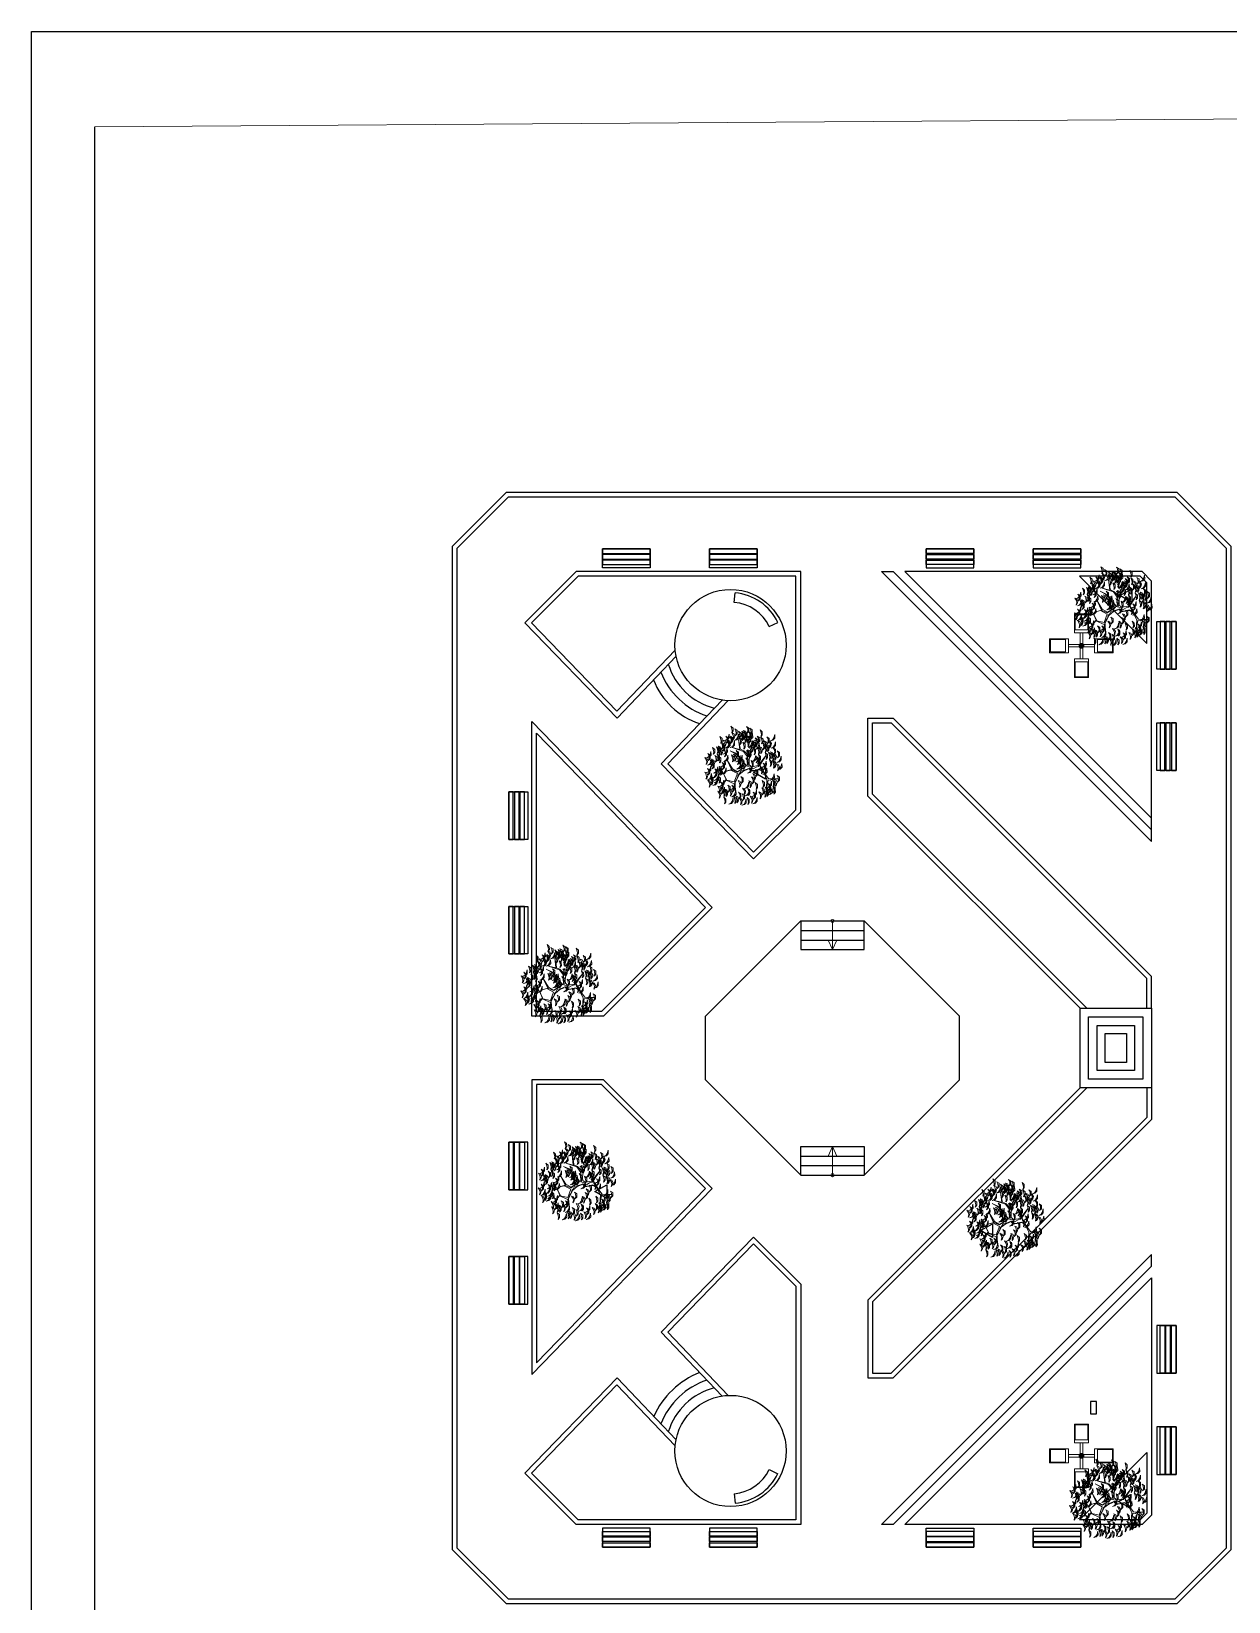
# Model space of a CAD drawing. Extents: x 387222 to 388513, y 9633222 to 9634061.
# Drawn here: x 387734.95 to 387772.63, y 9633529.34 to 9633578.76 of the extents above; entities that cross this region are included whole.
import ezdxf
from ezdxf.enums import TextEntityAlignment as Align

# ---------------------------------------------------------------- set-up
doc = ezdxf.new("R2010")
doc.units = 0
doc.header["$LTSCALE"] = 0.049213
doc.layers.add('50-Legendas', color=1, linetype='Continuous')
doc.layers.add('MEIO-FIO', color=3, linetype='Continuous')
for name, color, linetype, lineweight in [('COTA', 7, 'Continuous', 9), ('Ele_postes_luz', 3, 'Continuous', 20), ('vegetais', 94, 'Continuous', 5)]:
    doc.layers.add(name, color=color, linetype=linetype, lineweight=lineweight)
doc.styles.add('r80', font='romans.shx')

# ---------------------------------------------------------------- blocks, each defined once
blk = doc.blocks.new('cadnel00090222')
at = {"layer": 'Ele_postes_luz'}
blk.add_hatch(color=1, dxfattribs=at).paths.add_polyline_path([(0.074, 0, 1), (-0.074, 0, 1)])
for p, q in [((-0.222, 1), (0.222, 1)), ((-0.222, 0.408), (-0.222, 1)), ((0.222, 1), (0.222, 0.408)), ((-1, 0.222), (-0.408, 0.222)), ((-1, -0.222), (-1, 0.222)), ((-0.408, 0.222), (-0.408, -0.222)), ((-0.408, 0.039), (-0.074, 0.039)), ((0.222, 0.408), (-0.222, 0.408)), ((-0.074, -0.039), (-0.074, 0.039)), ((-0.039, 0.408), (-0.039, 0.074)), ((-0.039, 0.074), (0.039, 0.074)), ((0.039, 0.408), (0.039, 0.074)), ((0.074, 0.039), (0.074, -0.039)), ((0.408, 0.039), (0.074, 0.039)), ((0.408, -0.222), (0.408, 0.222)), ((0.408, 0.222), (1, 0.222)), ((1, 0.222), (1, -0.222)), ((-0.408, -0.222), (-1, -0.222)), ((-0.408, -0.039), (-0.074, -0.039)), ((-0.222, -0.408), (0.222, -0.408)), ((-0.222, -1), (-0.222, -0.408)), ((-0.039, -0.408), (-0.039, -0.074)), ((0.039, -0.074), (-0.039, -0.074)), ((0.039, -0.408), (0.039, -0.074)), ((0.408, -0.039), (0.074, -0.039)), ((0.222, -0.408), (0.222, -1)), ((1, -0.222), (0.408, -0.222)), ((0.222, -1), (-0.222, -1))]:
    blk.add_line(p, q, dxfattribs=at)
at = {"layer": 'Ele_postes_luz', "color": 1}
for p, q in [((-0.197, 0.502), (-0.197, 0.975)), ((-0.197, 0.975), (0.197, 0.975)), ((0.197, 0.502), (-0.197, 0.502)), ((0.197, 0.975), (0.197, 0.502)), ((-0.975, -0.197), (-0.975, 0.197)), ((-0.975, 0.197), (-0.502, 0.197)), ((-0.502, 0.197), (-0.502, -0.197)), ((0.502, -0.197), (0.502, 0.197)), ((0.502, 0.197), (0.975, 0.197)), ((0.975, 0.197), (0.975, -0.197)), ((-0.502, -0.197), (-0.975, -0.197)), ((0.975, -0.197), (0.502, -0.197)), ((-0.197, -0.502), (0.197, -0.502)), ((-0.197, -0.975), (-0.197, -0.502)), ((0.197, -0.975), (-0.197, -0.975)), ((0.197, -0.502), (0.197, -0.975))]:
    blk.add_line(p, q, dxfattribs=at)
blk.add_circle((0, 0), 0.074, dxfattribs=at)
blk = doc.blocks.new('cadnaq05010121')
at = {"layer": 'vegetais'}
for points in [[(-0.649, 1.218), (-0.605, 1.182), (-0.527, 1.162), (-0.456, 1.197), (-0.433, 1.257), (-0.513, 1.209), (-0.571, 1.199), (-0.652, 1.215)], [(-0.602, 1.1), (-0.581, 1.02), (-0.52, 0.962), (-0.403, 0.967), (-0.509, 0.998), (-0.563, 1.03), (-0.602, 1.098)], [(-0.578, 1.143), (-0.533, 1.108), (-0.456, 1.088), (-0.384, 1.122), (-0.362, 1.183), (-0.442, 1.135), (-0.5, 1.125), (-0.58, 1.141)], [(-0.526, 1.155), (-0.464, 1.092), (-0.361, 1.092), (-0.311, 1.166), (-0.373, 1.13), (-0.448, 1.123), (-0.526, 1.155)], [(-0.514, 1.056), (-0.493, 0.976), (-0.432, 0.918), (-0.314, 0.923), (-0.421, 0.954), (-0.475, 0.986), (-0.514, 1.054)], [(-0.442, 1.051), (-0.421, 0.971), (-0.359, 0.913), (-0.242, 0.918), (-0.348, 0.949), (-0.403, 0.981), (-0.442, 1.049)], [(-0.425, 1.273), (-0.404, 1.193), (-0.343, 1.135), (-0.226, 1.14), (-0.332, 1.171), (-0.386, 1.203), (-0.425, 1.271)], [(-0.401, 1.316), (-0.356, 1.281), (-0.279, 1.261), (-0.207, 1.295), (-0.185, 1.356), (-0.265, 1.308), (-0.323, 1.298), (-0.403, 1.314)], [(-0.373, 1.124), (-0.352, 1.044), (-0.29, 0.986), (-0.173, 0.991), (-0.279, 1.021), (-0.333, 1.053), (-0.373, 1.121)], [(-0.294, 1.031), (-0.232, 0.968), (-0.129, 0.968), (-0.079, 1.042), (-0.141, 1.007), (-0.216, 0.999), (-0.294, 1.031)], [(-0.277, 1.253), (-0.216, 1.191), (-0.112, 1.191), (-0.063, 1.265), (-0.124, 1.229), (-0.2, 1.221), (-0.277, 1.253)], [(-0.213, 1.074), (-0.192, 0.994), (-0.13, 0.936), (-0.013, 0.941), (-0.119, 0.972), (-0.173, 1.004), (-0.213, 1.072)], [(-0.196, 1.297), (-0.175, 1.216), (-0.113, 1.159), (0.004, 1.163), (-0.102, 1.194), (-0.157, 1.226), (-0.196, 1.294)], [(-0.081, 1.124), (-0.019, 1.061), (0.084, 1.061), (0.134, 1.135), (0.072, 1.1), (-0.003, 1.092), (-0.081, 1.124)], [(-0.002, 1.151), (0.048, 1.115), (0.141, 1.116), (0.203, 1.185), (0.112, 1.154), (0.053, 1.144), (-0.012, 1.16), (0.001, 1.149)], [(0.006, 1.09), (0.051, 1.054), (0.129, 1.034), (0.2, 1.069), (0.222, 1.129), (0.142, 1.081), (0.084, 1.071), (0.004, 1.087)], [(0.041, 1.268), (0.062, 1.188), (0.124, 1.13), (0.241, 1.134), (0.135, 1.165), (0.081, 1.197), (0.041, 1.265)], [(0.066, 1.311), (0.11, 1.275), (0.188, 1.255), (0.26, 1.29), (0.282, 1.35), (0.202, 1.302), (0.144, 1.292), (0.063, 1.308)], [(0.13, 1.027), (0.191, 0.964), (0.295, 0.964), (0.344, 1.038), (0.283, 1.002), (0.207, 0.995), (0.13, 1.027)], [(0.189, 1.248), (0.251, 1.185), (0.355, 1.185), (0.404, 1.259), (0.342, 1.223), (0.267, 1.216), (0.189, 1.248)], [(0.271, 1.291), (0.292, 1.211), (0.353, 1.153), (0.47, 1.158), (0.364, 1.189), (0.31, 1.221), (0.271, 1.289)], [(0.391, 1.078), (0.441, 1.041), (0.534, 1.042), (0.595, 1.111), (0.505, 1.081), (0.446, 1.071), (0.381, 1.087), (0.394, 1.076)], [(-1.191, 0.597), (-1.17, 0.517), (-1.108, 0.459), (-0.991, 0.464), (-1.097, 0.495), (-1.151, 0.527), (-1.191, 0.594)], [(-1.171, 0.723), (-1.12, 0.686), (-1.027, 0.687), (-0.966, 0.756), (-1.056, 0.725), (-1.115, 0.715), (-1.18, 0.731), (-1.167, 0.72)], [(-0.999, 0.901), (-0.955, 0.865), (-0.877, 0.846), (-0.806, 0.88), (-0.783, 0.94), (-0.864, 0.892), (-0.921, 0.883), (-1.002, 0.899)], [(-0.956, 0.508), (-0.935, 0.428), (-0.873, 0.37), (-0.756, 0.374), (-0.862, 0.405), (-0.916, 0.437), (-0.956, 0.505)], [(-0.941, 0.746), (-0.891, 0.709), (-0.798, 0.71), (-0.736, 0.779), (-0.826, 0.749), (-0.886, 0.739), (-0.951, 0.755), (-0.937, 0.744)], [(-0.936, 0.672), (-0.886, 0.635), (-0.793, 0.636), (-0.732, 0.705), (-0.822, 0.674), (-0.881, 0.664), (-0.946, 0.681), (-0.933, 0.669)], [(-0.933, 0.684), (-0.888, 0.649), (-0.81, 0.629), (-0.739, 0.663), (-0.717, 0.724), (-0.797, 0.676), (-0.855, 0.666), (-0.935, 0.682)], [(-0.931, 0.551), (-0.887, 0.515), (-0.809, 0.495), (-0.738, 0.53), (-0.715, 0.59), (-0.796, 0.542), (-0.854, 0.532), (-0.934, 0.548)], [(-0.876, 0.838), (-0.814, 0.775), (-0.711, 0.775), (-0.661, 0.849), (-0.723, 0.813), (-0.798, 0.806), (-0.876, 0.838)], [(-0.858, 0.861), (-0.837, 0.781), (-0.775, 0.723), (-0.658, 0.728), (-0.764, 0.759), (-0.818, 0.791), (-0.858, 0.859)], [(-0.833, 0.905), (-0.789, 0.869), (-0.711, 0.849), (-0.64, 0.884), (-0.617, 0.944), (-0.698, 0.896), (-0.756, 0.886), (-0.836, 0.902)], [(-0.809, 0.622), (-0.748, 0.559), (-0.644, 0.559), (-0.595, 0.633), (-0.656, 0.597), (-0.731, 0.589), (-0.809, 0.622)], [(-0.808, 0.488), (-0.746, 0.425), (-0.643, 0.425), (-0.593, 0.499), (-0.655, 0.463), (-0.73, 0.456), (-0.808, 0.488)], [(-0.727, 0.531), (-0.706, 0.451), (-0.644, 0.393), (-0.527, 0.398), (-0.633, 0.429), (-0.687, 0.461), (-0.727, 0.529)], [(-0.71, 0.842), (-0.648, 0.779), (-0.545, 0.779), (-0.495, 0.853), (-0.557, 0.817), (-0.632, 0.81), (-0.71, 0.842)], [(-0.629, 0.885), (-0.608, 0.805), (-0.546, 0.747), (-0.429, 0.752), (-0.535, 0.783), (-0.589, 0.815), (-0.629, 0.882)], [(-0.515, 0.895), (-0.464, 0.858), (-0.372, 0.859), (-0.31, 0.928), (-0.4, 0.897), (-0.459, 0.887), (-0.525, 0.903), (-0.511, 0.892)], [(-0.285, 0.918), (-0.235, 0.881), (-0.142, 0.882), (-0.081, 0.951), (-0.171, 0.921), (-0.23, 0.911), (-0.295, 0.927), (-0.282, 0.916)], [(-0.277, 0.856), (-0.232, 0.821), (-0.155, 0.801), (-0.083, 0.836), (-0.061, 0.896), (-0.141, 0.848), (-0.199, 0.838), (-0.279, 0.854)], [(-0.242, 0.818), (-0.221, 0.738), (-0.159, 0.68), (-0.042, 0.685), (-0.148, 0.715), (-0.203, 0.748), (-0.242, 0.815)], [(-0.217, 0.861), (-0.173, 0.825), (-0.095, 0.805), (-0.024, 0.84), (-0.002, 0.9), (-0.082, 0.852), (-0.14, 0.842), (-0.22, 0.858)], [(-0.094, 0.798), (-0.032, 0.735), (0.071, 0.735), (0.121, 0.809), (0.059, 0.773), (-0.016, 0.766), (-0.094, 0.798)], [(-0.013, 0.841), (0.008, 0.761), (0.07, 0.703), (0.187, 0.708), (0.081, 0.739), (0.027, 0.771), (-0.013, 0.839)], [(0.118, 0.884), (0.169, 0.847), (0.262, 0.848), (0.323, 0.917), (0.233, 0.886), (0.174, 0.876), (0.109, 0.892), (0.122, 0.881)], [(0.157, 0.475), (0.207, 0.438), (0.3, 0.44), (0.361, 0.509), (0.271, 0.478), (0.212, 0.468), (0.147, 0.484), (0.16, 0.473)], [(0.152, 0.757), (0.173, 0.676), (0.235, 0.618), (0.352, 0.623), (0.246, 0.654), (0.192, 0.686), (0.152, 0.754)], [(0.185, 0.928), (0.236, 0.891), (0.328, 0.892), (0.39, 0.961), (0.3, 0.93), (0.241, 0.921), (0.175, 0.937), (0.189, 0.926)], [(0.3, 0.737), (0.362, 0.674), (0.466, 0.674), (0.515, 0.748), (0.453, 0.712), (0.378, 0.705), (0.3, 0.737)], [(0.348, 0.907), (0.398, 0.87), (0.491, 0.871), (0.553, 0.94), (0.463, 0.909), (0.403, 0.9), (0.338, 0.916), (0.352, 0.905)], [(0.357, 0.845), (0.401, 0.81), (0.479, 0.79), (0.55, 0.824), (0.572, 0.885), (0.492, 0.837), (0.434, 0.827), (0.354, 0.843)], [(0.382, 0.78), (0.403, 0.7), (0.464, 0.642), (0.582, 0.647), (0.476, 0.678), (0.421, 0.71), (0.382, 0.778)], [(0.415, 0.951), (0.465, 0.914), (0.558, 0.916), (0.619, 0.985), (0.529, 0.954), (0.47, 0.944), (0.405, 0.96), (0.418, 0.949)], [(0.423, 0.89), (0.468, 0.854), (0.545, 0.834), (0.617, 0.869), (0.639, 0.929), (0.559, 0.881), (0.501, 0.871), (0.421, 0.887)], [(0.48, 0.782), (0.542, 0.72), (0.645, 0.72), (0.694, 0.794), (0.633, 0.758), (0.558, 0.75), (0.48, 0.782)], [(0.547, 0.827), (0.608, 0.764), (0.712, 0.764), (0.761, 0.838), (0.699, 0.802), (0.624, 0.795), (0.547, 0.827)], [(0.586, 0.696), (0.607, 0.615), (0.668, 0.558), (0.786, 0.562), (0.679, 0.593), (0.625, 0.625), (0.586, 0.693)], [(0.59, 0.615), (0.635, 0.579), (0.712, 0.56), (0.784, 0.594), (0.806, 0.655), (0.726, 0.607), (0.668, 0.597), (0.588, 0.613)], [(0.591, 0.551), (0.612, 0.471), (0.674, 0.413), (0.791, 0.418), (0.685, 0.449), (0.631, 0.481), (0.591, 0.549)], [(0.61, 0.739), (0.655, 0.703), (0.733, 0.683), (0.804, 0.718), (0.826, 0.778), (0.746, 0.73), (0.688, 0.72), (0.608, 0.736)], [(0.616, 0.594), (0.66, 0.559), (0.738, 0.539), (0.81, 0.573), (0.832, 0.634), (0.752, 0.586), (0.694, 0.576), (0.613, 0.592)], [(0.713, 0.552), (0.775, 0.489), (0.879, 0.489), (0.928, 0.563), (0.866, 0.528), (0.791, 0.52), (0.713, 0.552)], [(0.735, 0.845), (0.786, 0.808), (0.878, 0.809), (0.94, 0.878), (0.85, 0.847), (0.791, 0.837), (0.725, 0.853), (0.739, 0.842)], [(0.734, 0.676), (0.795, 0.613), (0.899, 0.613), (0.948, 0.687), (0.887, 0.651), (0.811, 0.644), (0.734, 0.676)], [(0.739, 0.531), (0.801, 0.469), (0.905, 0.469), (0.954, 0.543), (0.892, 0.507), (0.817, 0.499), (0.739, 0.531)], [(0.815, 0.719), (0.836, 0.639), (0.898, 0.581), (1.015, 0.586), (0.909, 0.617), (0.855, 0.649), (0.815, 0.717)], [(0.844, 0.464), (0.888, 0.428), (0.966, 0.409), (1.038, 0.443), (1.06, 0.503), (0.98, 0.455), (0.922, 0.446), (0.842, 0.462)], [(1.065, 0.496), (1.115, 0.459), (1.208, 0.46), (1.269, 0.529), (1.179, 0.499), (1.12, 0.489), (1.055, 0.505), (1.068, 0.494)], [(-1.224, 0.185), (-1.203, 0.105), (-1.141, 0.047), (-1.024, 0.052), (-1.13, 0.083), (-1.184, 0.115), (-1.224, 0.182)], [(-1.199, 0.228), (-1.154, 0.192), (-1.077, 0.173), (-1.005, 0.207), (-0.983, 0.268), (-1.063, 0.219), (-1.121, 0.21), (-1.201, 0.226)], [(-1.185, -0.01), (-1.135, -0.047), (-1.042, -0.046), (-0.981, 0.023), (-1.071, -0.008), (-1.13, -0.018), (-1.195, -0.002), (-1.182, -0.013)], [(-1.152, 0.402), (-1.102, 0.365), (-1.009, 0.366), (-0.948, 0.435), (-1.038, 0.404), (-1.097, 0.394), (-1.162, 0.41), (-1.149, 0.399)], [(-1.144, 0.34), (-1.099, 0.304), (-1.022, 0.285), (-0.95, 0.319), (-0.928, 0.38), (-1.008, 0.331), (-1.066, 0.322), (-1.146, 0.338)], [(-1.076, 0.165), (-1.014, 0.102), (-0.91, 0.102), (-0.861, 0.176), (-0.923, 0.141), (-0.998, 0.133), (-1.076, 0.165)], [(-1.02, 0.277), (-0.959, 0.214), (-0.855, 0.214), (-0.806, 0.288), (-0.867, 0.253), (-0.943, 0.245), (-1.02, 0.277)], [(-0.921, 0.08), (-0.9, 0), (-0.838, -0.058), (-0.721, -0.053), (-0.827, -0.023), (-0.881, 0.009), (-0.921, 0.077)], [(-0.905, -0.032), (-0.854, -0.069), (-0.762, -0.068), (-0.7, 0.001), (-0.79, -0.03), (-0.849, -0.039), (-0.914, -0.023), (-0.901, -0.035)], [(-0.896, 0.123), (-0.852, 0.087), (-0.774, 0.067), (-0.702, 0.102), (-0.68, 0.162), (-0.76, 0.114), (-0.818, 0.104), (-0.898, 0.12)], [(-0.691, 0.103), (-0.67, 0.023), (-0.609, -0.035), (-0.491, -0.03), (-0.598, 0.001), (-0.652, 0.033), (-0.691, 0.101)], [(-0.657, 0.269), (-0.613, 0.233), (-0.535, 0.213), (-0.464, 0.248), (-0.442, 0.308), (-0.522, 0.26), (-0.58, 0.25), (-0.66, 0.266)], [(-0.534, 0.206), (-0.472, 0.143), (-0.369, 0.143), (-0.319, 0.217), (-0.381, 0.181), (-0.456, 0.174), (-0.534, 0.206)], [(-0.213, 0.009), (-0.192, -0.071), (-0.131, -0.129), (-0.014, -0.124), (-0.12, -0.094), (-0.174, -0.062), (-0.213, 0.006)], [(-0.089, 0.347), (-0.068, 0.267), (-0.006, 0.209), (0.111, 0.214), (0.005, 0.245), (-0.049, 0.277), (-0.089, 0.345)], [(-0.076, 0.291), (-0.055, 0.211), (0.006, 0.153), (0.124, 0.158), (0.018, 0.188), (-0.037, 0.221), (-0.076, 0.288)], [(0.049, 0.023), (0.093, -0.013), (0.171, -0.033), (0.242, 0.002), (0.264, 0.062), (0.184, 0.014), (0.126, 0.004), (0.046, 0.02)], [(0.059, 0.327), (0.121, 0.265), (0.225, 0.265), (0.274, 0.339), (0.212, 0.303), (0.137, 0.295), (0.059, 0.327)], [(0.072, 0.271), (0.134, 0.208), (0.237, 0.208), (0.286, 0.282), (0.225, 0.246), (0.15, 0.239), (0.072, 0.271)], [(0.141, 0.371), (0.162, 0.29), (0.223, 0.232), (0.341, 0.237), (0.234, 0.268), (0.18, 0.3), (0.141, 0.368)], [(0.153, 0.314), (0.174, 0.234), (0.236, 0.176), (0.353, 0.181), (0.247, 0.212), (0.193, 0.244), (0.153, 0.312)], [(0.165, 0.414), (0.21, 0.378), (0.287, 0.358), (0.359, 0.393), (0.381, 0.453), (0.301, 0.405), (0.243, 0.395), (0.163, 0.411)], [(0.285, 0.028), (0.346, -0.035), (0.45, -0.035), (0.499, 0.039), (0.438, 0.003), (0.362, -0.004), (0.285, 0.028)], [(0.289, 0.351), (0.35, 0.288), (0.454, 0.288), (0.503, 0.362), (0.442, 0.326), (0.366, 0.319), (0.289, 0.351)], [(0.304, -0.034), (0.348, -0.07), (0.426, -0.09), (0.497, -0.055), (0.52, 0.005), (0.439, -0.043), (0.382, -0.053), (0.301, -0.037)], [(0.557, 0.118), (0.607, 0.081), (0.7, 0.082), (0.761, 0.151), (0.671, 0.12), (0.612, 0.11), (0.547, 0.127), (0.56, 0.115)], [(0.627, 0), (0.671, -0.036), (0.749, -0.055), (0.821, -0.021), (0.843, 0.04), (0.763, -0.009), (0.705, -0.018), (0.625, -0.002)], [(0.69, 0.243), (0.735, 0.207), (0.812, 0.188), (0.884, 0.222), (0.906, 0.283), (0.826, 0.234), (0.768, 0.225), (0.688, 0.241)], [(0.748, 0.088), (0.799, 0.051), (0.891, 0.052), (0.953, 0.121), (0.863, 0.091), (0.804, 0.081), (0.738, 0.097), (0.752, 0.086)], [(0.757, 0.026), (0.801, -0.009), (0.879, -0.029), (0.95, 0.006), (0.973, 0.066), (0.892, 0.018), (0.834, 0.008), (0.754, 0.024)], [(0.813, 0.18), (0.875, 0.117), (0.979, 0.117), (1.028, 0.191), (0.966, 0.156), (0.891, 0.148), (0.813, 0.18)], [(0.819, 0.421), (0.84, 0.341), (0.902, 0.283), (1.019, 0.288), (0.913, 0.319), (0.859, 0.351), (0.819, 0.418)], [(0.853, 0.186), (0.903, 0.149), (0.996, 0.15), (1.057, 0.219), (0.967, 0.188), (0.908, 0.178), (0.843, 0.194), (0.856, 0.183)], [(0.853, 0.052), (0.904, 0.015), (0.996, 0.016), (1.058, 0.085), (0.968, 0.054), (0.909, 0.044), (0.844, 0.06), (0.857, 0.049)], [(0.902, 0.256), (0.952, 0.219), (1.045, 0.22), (1.107, 0.289), (1.016, 0.259), (0.957, 0.249), (0.892, 0.265), (0.905, 0.254)], [(0.909, 0.152), (0.96, 0.115), (1.052, 0.116), (1.114, 0.185), (1.024, 0.154), (0.964, 0.144), (0.899, 0.16), (0.913, 0.149)], [(0.918, 0.09), (0.962, 0.054), (1.04, 0.035), (1.111, 0.069), (1.133, 0.13), (1.053, 0.082), (0.995, 0.072), (0.915, 0.088)], [(0.967, 0.401), (1.029, 0.338), (1.133, 0.338), (1.182, 0.412), (1.12, 0.376), (1.045, 0.369), (0.967, 0.401)], [(1.041, 0.027), (1.103, -0.036), (1.206, -0.036), (1.256, 0.038), (1.194, 0.003), (1.119, -0.005), (1.041, 0.027)], [(-1.176, -0.159), (-1.155, -0.239), (-1.094, -0.297), (-0.976, -0.292), (-1.082, -0.261), (-1.137, -0.229), (-1.176, -0.162)], [(-1.152, -0.116), (-1.107, -0.152), (-1.029, -0.171), (-0.958, -0.137), (-0.936, -0.076), (-1.016, -0.125), (-1.074, -0.134), (-1.154, -0.118)], [(-1.028, -0.179), (-0.967, -0.242), (-0.863, -0.242), (-0.814, -0.168), (-0.875, -0.203), (-0.951, -0.211), (-1.028, -0.179)], [(-1.017, -0.387), (-0.972, -0.423), (-0.894, -0.442), (-0.823, -0.408), (-0.801, -0.347), (-0.881, -0.395), (-0.939, -0.405), (-1.019, -0.389)], [(-0.947, -0.136), (-0.926, -0.216), (-0.864, -0.274), (-0.747, -0.269), (-0.853, -0.238), (-0.907, -0.206), (-0.947, -0.138)], [(-0.893, -0.45), (-0.832, -0.513), (-0.728, -0.513), (-0.679, -0.439), (-0.74, -0.474), (-0.816, -0.482), (-0.893, -0.45)], [(-0.716, -0.269), (-0.665, -0.306), (-0.572, -0.305), (-0.511, -0.236), (-0.601, -0.267), (-0.66, -0.277), (-0.725, -0.261), (-0.712, -0.272)], [(-0.667, -0.07), (-0.622, -0.106), (-0.544, -0.126), (-0.473, -0.091), (-0.451, -0.031), (-0.531, -0.079), (-0.589, -0.089), (-0.669, -0.073)], [(-0.649, -0.486), (-0.598, -0.523), (-0.506, -0.522), (-0.444, -0.453), (-0.534, -0.483), (-0.593, -0.493), (-0.659, -0.477), (-0.645, -0.488)], [(-0.543, -0.133), (-0.482, -0.196), (-0.378, -0.196), (-0.329, -0.122), (-0.39, -0.158), (-0.466, -0.165), (-0.543, -0.133)], [(-0.435, -0.194), (-0.39, -0.229), (-0.313, -0.249), (-0.241, -0.215), (-0.219, -0.154), (-0.299, -0.202), (-0.357, -0.212), (-0.437, -0.196)], [(-0.312, -0.257), (-0.25, -0.319), (-0.146, -0.319), (-0.097, -0.245), (-0.159, -0.281), (-0.234, -0.289), (-0.312, -0.257)], [(-0.259, -0.47), (-0.239, -0.55), (-0.177, -0.608), (-0.06, -0.603), (-0.166, -0.572), (-0.22, -0.54), (-0.259, -0.473)], [(-0.235, -0.427), (-0.19, -0.463), (-0.113, -0.482), (-0.041, -0.448), (-0.019, -0.387), (-0.099, -0.436), (-0.157, -0.445), (-0.237, -0.429)], [(-0.111, -0.49), (-0.05, -0.553), (0.054, -0.553), (0.103, -0.479), (0.041, -0.514), (-0.034, -0.522), (-0.111, -0.49)], [(-0.03, -0.447), (-0.009, -0.527), (0.053, -0.585), (0.17, -0.58), (0.064, -0.549), (0.009, -0.517), (-0.03, -0.449)], [(-0.02, -0.136), (0.031, -0.173), (0.123, -0.172), (0.185, -0.103), (0.095, -0.134), (0.036, -0.144), (-0.029, -0.128), (-0.016, -0.139)], [(0.07, -0.309), (0.132, -0.372), (0.235, -0.372), (0.285, -0.298), (0.223, -0.334), (0.148, -0.341), (0.07, -0.309)], [(0.112, -0.261), (0.174, -0.324), (0.278, -0.324), (0.327, -0.25), (0.265, -0.286), (0.19, -0.293), (0.112, -0.261)], [(0.146, -0.122), (0.167, -0.202), (0.228, -0.26), (0.346, -0.255), (0.24, -0.224), (0.185, -0.192), (0.146, -0.124)], [(0.166, -0.368), (0.216, -0.405), (0.309, -0.404), (0.371, -0.335), (0.28, -0.366), (0.221, -0.376), (0.156, -0.36), (0.169, -0.371)], [(0.373, -0.21), (0.424, -0.247), (0.516, -0.246), (0.578, -0.176), (0.488, -0.207), (0.429, -0.217), (0.363, -0.201), (0.377, -0.212)], [(0.395, -0.345), (0.446, -0.382), (0.538, -0.38), (0.6, -0.311), (0.51, -0.342), (0.451, -0.352), (0.385, -0.336), (0.399, -0.347)], [(0.404, -0.406), (0.448, -0.442), (0.526, -0.462), (0.597, -0.427), (0.62, -0.367), (0.539, -0.415), (0.482, -0.425), (0.401, -0.409)], [(0.427, -0.097), (0.489, -0.16), (0.592, -0.16), (0.642, -0.086), (0.58, -0.122), (0.505, -0.129), (0.427, -0.097)], [(0.527, -0.469), (0.589, -0.532), (0.692, -0.532), (0.742, -0.458), (0.68, -0.494), (0.605, -0.501), (0.527, -0.469)], [(0.533, -0.229), (0.554, -0.309), (0.616, -0.367), (0.733, -0.362), (0.627, -0.331), (0.573, -0.299), (0.533, -0.231)], [(0.558, -0.185), (0.602, -0.221), (0.68, -0.241), (0.751, -0.206), (0.774, -0.146), (0.693, -0.194), (0.635, -0.204), (0.555, -0.188)], [(0.591, -0.009), (0.612, -0.089), (0.673, -0.147), (0.79, -0.142), (0.684, -0.111), (0.63, -0.079), (0.591, -0.012)], [(0.603, -0.186), (0.653, -0.223), (0.746, -0.222), (0.807, -0.153), (0.717, -0.184), (0.658, -0.194), (0.593, -0.178), (0.606, -0.189)], [(0.602, -0.043), (0.623, -0.123), (0.685, -0.181), (0.802, -0.176), (0.696, -0.145), (0.642, -0.113), (0.602, -0.046)], [(0.611, -0.248), (0.656, -0.284), (0.733, -0.303), (0.805, -0.269), (0.827, -0.209), (0.747, -0.257), (0.689, -0.266), (0.609, -0.25)], [(0.681, -0.248), (0.743, -0.311), (0.846, -0.311), (0.896, -0.237), (0.834, -0.273), (0.759, -0.28), (0.681, -0.248)], [(0.718, -0.443), (0.768, -0.48), (0.861, -0.479), (0.922, -0.41), (0.832, -0.441), (0.773, -0.45), (0.708, -0.434), (0.721, -0.446)], [(0.735, -0.311), (0.796, -0.374), (0.9, -0.374), (0.949, -0.3), (0.888, -0.336), (0.812, -0.343), (0.735, -0.311)], [(0.739, -0.029), (0.8, -0.092), (0.904, -0.092), (0.953, -0.018), (0.891, -0.054), (0.816, -0.061), (0.739, -0.029)], [(0.832, -0.02), (0.853, -0.1), (0.914, -0.158), (1.032, -0.153), (0.926, -0.122), (0.871, -0.09), (0.832, -0.022)], [(0.88, -0.036), (0.942, -0.099), (1.045, -0.099), (1.095, -0.025), (1.033, -0.061), (0.958, -0.068), (0.88, -0.036)], [(0.947, -0.42), (0.998, -0.457), (1.09, -0.455), (1.152, -0.386), (1.062, -0.417), (1.003, -0.427), (0.937, -0.411), (0.951, -0.422)], [(0.985, -0.073), (1.047, -0.136), (1.151, -0.136), (1.2, -0.062), (1.138, -0.097), (1.063, -0.105), (0.985, -0.073)], [(-0.959, -0.542), (-0.908, -0.579), (-0.815, -0.578), (-0.754, -0.509), (-0.844, -0.539), (-0.903, -0.549), (-0.968, -0.533), (-0.955, -0.544)], [(-0.95, -0.603), (-0.906, -0.639), (-0.828, -0.659), (-0.756, -0.624), (-0.734, -0.564), (-0.814, -0.612), (-0.872, -0.622), (-0.952, -0.606)], [(-0.898, -0.635), (-0.877, -0.715), (-0.816, -0.773), (-0.698, -0.768), (-0.805, -0.737), (-0.859, -0.705), (-0.898, -0.638)], [(-0.874, -0.592), (-0.829, -0.628), (-0.751, -0.647), (-0.68, -0.613), (-0.658, -0.552), (-0.738, -0.601), (-0.796, -0.61), (-0.876, -0.594)], [(-0.86, -0.83), (-0.809, -0.867), (-0.717, -0.866), (-0.655, -0.797), (-0.745, -0.828), (-0.804, -0.838), (-0.87, -0.822), (-0.856, -0.833)], [(-0.827, -0.666), (-0.765, -0.729), (-0.661, -0.729), (-0.612, -0.655), (-0.674, -0.691), (-0.749, -0.698), (-0.827, -0.666)], [(-0.825, -0.8), (-0.764, -0.863), (-0.66, -0.863), (-0.611, -0.789), (-0.672, -0.825), (-0.748, -0.832), (-0.825, -0.8)], [(-0.75, -0.655), (-0.689, -0.718), (-0.585, -0.718), (-0.536, -0.644), (-0.597, -0.679), (-0.673, -0.687), (-0.75, -0.655)], [(-0.669, -0.612), (-0.648, -0.692), (-0.586, -0.75), (-0.469, -0.745), (-0.575, -0.714), (-0.629, -0.682), (-0.669, -0.614)], [(-0.631, -0.807), (-0.58, -0.844), (-0.488, -0.843), (-0.426, -0.773), (-0.516, -0.804), (-0.575, -0.814), (-0.64, -0.798), (-0.627, -0.809)], [(-0.622, -0.868), (-0.578, -0.904), (-0.5, -0.924), (-0.428, -0.889), (-0.406, -0.829), (-0.486, -0.877), (-0.544, -0.887), (-0.624, -0.871)], [(-0.499, -0.931), (-0.437, -0.994), (-0.333, -0.994), (-0.284, -0.92), (-0.346, -0.956), (-0.421, -0.963), (-0.499, -0.931)], [(-0.434, -0.701), (-0.413, -0.781), (-0.352, -0.839), (-0.234, -0.834), (-0.341, -0.803), (-0.395, -0.771), (-0.434, -0.703)], [(-0.136, -0.94), (-0.091, -0.975), (-0.014, -0.995), (0.058, -0.961), (0.08, -0.9), (0, -0.948), (-0.058, -0.958), (-0.138, -0.942)], [(-0.106, -0.941), (-0.085, -1.021), (-0.023, -1.079), (0.094, -1.074), (-0.012, -1.043), (-0.067, -1.011), (-0.106, -0.943)], [(-0.045, -0.812), (0.005, -0.849), (0.098, -0.848), (0.159, -0.779), (0.069, -0.81), (0.01, -0.82), (-0.055, -0.804), (-0.042, -0.815)], [(-0.042, -0.841), (0.002, -0.877), (0.08, -0.896), (0.151, -0.862), (0.174, -0.801), (0.093, -0.849), (0.035, -0.859), (-0.045, -0.843)], [(0.01, -0.712), (0.061, -0.749), (0.153, -0.748), (0.215, -0.679), (0.125, -0.71), (0.066, -0.72), (0, -0.704), (0.014, -0.715)], [(0.123, -0.917), (0.144, -0.997), (0.206, -1.055), (0.323, -1.05), (0.217, -1.02), (0.163, -0.988), (0.123, -0.92)], [(0.184, -0.789), (0.235, -0.826), (0.327, -0.825), (0.389, -0.756), (0.299, -0.787), (0.24, -0.796), (0.174, -0.78), (0.188, -0.792)], [(0.193, -0.851), (0.237, -0.886), (0.315, -0.906), (0.386, -0.872), (0.409, -0.811), (0.328, -0.859), (0.27, -0.869), (0.19, -0.853)], [(0.232, -0.585), (0.283, -0.622), (0.376, -0.621), (0.437, -0.551), (0.347, -0.582), (0.288, -0.592), (0.223, -0.576), (0.236, -0.587)], [(0.24, -0.689), (0.29, -0.726), (0.383, -0.725), (0.444, -0.656), (0.354, -0.687), (0.295, -0.696), (0.23, -0.68), (0.243, -0.692)], [(0.248, -0.751), (0.293, -0.786), (0.37, -0.806), (0.442, -0.772), (0.464, -0.711), (0.384, -0.759), (0.326, -0.769), (0.246, -0.753)], [(0.271, -0.937), (0.333, -1), (0.437, -1), (0.486, -0.926), (0.424, -0.962), (0.349, -0.969), (0.271, -0.937)], [(0.372, -0.814), (0.433, -0.876), (0.537, -0.876), (0.586, -0.802), (0.525, -0.838), (0.449, -0.846), (0.372, -0.814)], [(0.462, -0.561), (0.512, -0.598), (0.605, -0.597), (0.667, -0.528), (0.577, -0.559), (0.517, -0.569), (0.452, -0.553), (0.466, -0.564)], [(0.47, -0.623), (0.515, -0.659), (0.593, -0.678), (0.664, -0.644), (0.686, -0.584), (0.606, -0.632), (0.548, -0.641), (0.468, -0.625)], [(0.568, -0.592), (0.589, -0.672), (0.651, -0.73), (0.768, -0.725), (0.662, -0.695), (0.608, -0.663), (0.568, -0.595)], [(0.574, -0.737), (0.595, -0.817), (0.657, -0.875), (0.774, -0.87), (0.668, -0.839), (0.613, -0.807), (0.574, -0.739)], [(0.593, -0.549), (0.637, -0.585), (0.715, -0.605), (0.787, -0.57), (0.809, -0.51), (0.729, -0.558), (0.671, -0.568), (0.591, -0.552)], [(0.599, -0.694), (0.643, -0.729), (0.721, -0.749), (0.792, -0.714), (0.814, -0.654), (0.734, -0.702), (0.676, -0.712), (0.596, -0.696)], [(0.716, -0.612), (0.778, -0.675), (0.882, -0.675), (0.931, -0.601), (0.869, -0.637), (0.794, -0.644), (0.716, -0.612)], [(0.803, -0.713), (0.824, -0.793), (0.886, -0.851), (1.003, -0.846), (0.897, -0.816), (0.843, -0.784), (0.803, -0.716)]]:
    blk.add_lwpolyline(points, dxfattribs=at)
at = {"layer": 'vegetais', "color": 34}
for points in [[(-0.089, -0.011), (-0.141, 0.128), (-0.254, 0.268), (-0.533, 0.407), (-0.811, 0.372), (-0.55, 0.424), (-0.437, 0.685), (-0.585, 0.816), (-0.411, 0.677), (-0.176, 0.781), (-0.437, 0.659), (-0.489, 0.424), (-0.228, 0.328), (-0.115, 0.537), (-0.15, 0.685), (-0.098, 0.511), (0.198, 0.65), (-0.071, 0.485), (-0.167, 0.32), (-0.08, 0.189), (-0.019, 0.085), (0.19, 0.128), (0.399, 0.389), (0.494, 0.555), (0.416, 0.381), (0.016, 0.041), (-0.019, -0.072), (0.024, -0.324), (0.364, -0.594), (0.042, -0.376), (-0.246, -0.55), (-0.385, -0.655), (-0.394, -0.951), (-0.437, -0.637), (-0.707, -0.585), (-0.402, -0.603), (-0.185, -0.49), (-0.106, -0.385), (-0.15, -0.107), (-0.063, -0.037)], [(0, 0.064), (-0.055, 0.152), (-0.111, 0.216), (-0.129, 0.258), (-0.18, 0.322), (-0.147, 0.405), (-0.106, 0.497), (-0.046, 0.497)], [(-0.064, -0.032), (-0.097, 0.055), (-0.12, 0.138), (-0.143, 0.212), (-0.226, 0.258), (-0.272, 0.299), (-0.35, 0.322), (-0.41, 0.359), (-0.484, 0.396), (-0.553, 0.419), (-0.613, 0.396)], [(-0.077, 0.129), (-0.026, 0.092), (0.066, 0.093), (0.128, 0.162), (0.038, 0.131), (-0.021, 0.122), (-0.087, 0.138), (-0.073, 0.127)], [(-0.009, -0.11), (0.023, -0.083), (0.051, -0.046), (0.129, -0.041), (0.253, -0.046), (0.35, -0.106), (0.539, -0.087), (0.718, 0.009)], [(0, 0), (0.046, -0.009), (0.138, 0.023), (0.304, 0.009), (0.474, 0.138), (0.594, 0.488), (0.534, 0.253), (0.852, 0.29), (0.571, 0.239), (0.543, 0.23), (0.493, 0.124), (0.424, 0.051), (0.276, -0.055)], [(-0.06, -0.037), (-0.111, -0.11), (-0.129, -0.147), (-0.129, -0.212), (-0.111, -0.276), (-0.088, -0.359), (-0.124, -0.433)], [(-0.064, -0.06), (-0.055, -0.129), (-0.074, -0.17), (-0.023, -0.262), (0, -0.341), (0.088, -0.414)]]:
    blk.add_lwpolyline(points, dxfattribs=at)
blk = doc.blocks.new('cvg_id16')
for p, q in [((0, 0), (0.75, 0.433)), ((0.75, -0.433), (0, 0)), ((0.75, 0.433), (0.75, -0.433))]:
    blk.add_line(p, q)
at = {"color": 3, "style": 'r80'}
for tag, p in [('ID15_A', (0.55, 0)), ('ID15_B', (0.95, 0))]:
    blk.add_attdef(tag, text='', height=0.2, rotation=90, dxfattribs=at).set_placement(p, align=Align.MIDDLE)
blk = doc.blocks.new('cvg_id9')
blk.add_lwpolyline([(0.38, -0.19), (0.38, 0.19), (-0.38, 0.19), (-0.38, -0.19)], close=True)
at = {"color": 3, "style": 'r80'}
blk.add_attdef('ID9_A', text='', height=0.2, dxfattribs=at).set_placement((0, 0), align=Align.MIDDLE)

msp = doc.modelspace()

# ---------------------------------------------------------------- linework, layer by layer
for p, q in [((387736.952, 9633501.305), (387736.952, 9633575.764)), ((387770.202, 9633553.264), (387761.702, 9633561.764)), ((387761.702, 9633561.764), (387762.069, 9633561.764)), ((387770.202, 9633553.632), (387762.069, 9633561.764)), ((387757.068, 9633560.792), (387757.094, 9633561.091)), ((387758.169, 9633560.032), (387758.44, 9633560.162)), ((387770.202, 9633553.264), (387770.202, 9633554)), ((387759.162, 9633550.764), (387761.162, 9633550.764)), ((387759.162, 9633550.464), (387761.162, 9633550.464)), ((387759.162, 9633550.164), (387761.162, 9633550.164)), ((387759.162, 9633543.364), (387761.162, 9633543.364)), ((387759.162, 9633543.064), (387761.162, 9633543.064)), ((387759.162, 9633542.764), (387761.162, 9633542.764)), ((387759.162, 9633542.764), (387761.162, 9633542.764)), ((387770.202, 9633540.264), (387761.702, 9633531.764)), ((387770.202, 9633539.896), (387770.202, 9633540.264)), ((387770.202, 9633539.896), (387762.069, 9633531.764)), ((387758.169, 9633533.496), (387758.44, 9633533.366)), ((387757.068, 9633532.736), (387757.094, 9633532.437)), ((387762.069, 9633531.764), (387761.702, 9633531.764))]:
    msp.add_line(p, q)
for points in [[(387858.952, 9633514.764), (387734.952, 9633514.764), (387734.952, 9633578.764), (387858.952, 9633578.764)], [(387754.422, 9633561.877), (387752.922, 9633561.877), (387752.922, 9633562.477), (387754.422, 9633562.477)], [(387752.922, 9633562.477), (387752.922, 9633562.334), (387754.422, 9633562.334), (387754.422, 9633562.477)], [(387757.789, 9633561.877), (387756.289, 9633561.877), (387756.289, 9633562.477), (387757.789, 9633562.477)], [(387756.289, 9633562.477), (387756.289, 9633562.334), (387757.789, 9633562.334), (387757.789, 9633562.477)], [(387763.114, 9633561.877), (387764.614, 9633561.877), (387764.614, 9633562.477), (387763.114, 9633562.477)], [(387764.614, 9633562.477), (387764.614, 9633562.334), (387763.114, 9633562.334), (387763.114, 9633562.477)], [(387766.482, 9633561.877), (387767.982, 9633561.877), (387767.982, 9633562.477), (387766.482, 9633562.477)], [(387767.982, 9633562.477), (387767.982, 9633562.334), (387766.482, 9633562.334), (387766.482, 9633562.477)], [(387752.922, 9633562.295), (387752.922, 9633562.152), (387754.422, 9633562.152), (387754.422, 9633562.295)], [(387752.922, 9633562.125), (387752.922, 9633561.982), (387754.422, 9633561.982), (387754.422, 9633562.125)], [(387756.289, 9633562.295), (387756.289, 9633562.152), (387757.789, 9633562.152), (387757.789, 9633562.295)], [(387756.289, 9633562.125), (387756.289, 9633561.982), (387757.789, 9633561.982), (387757.789, 9633562.125)], [(387764.614, 9633562.295), (387764.614, 9633562.152), (387763.114, 9633562.152), (387763.114, 9633562.295)], [(387764.614, 9633562.125), (387764.614, 9633561.982), (387763.114, 9633561.982), (387763.114, 9633562.125)], [(387767.982, 9633562.295), (387767.982, 9633562.152), (387766.482, 9633562.152), (387766.482, 9633562.295)], [(387767.982, 9633562.125), (387767.982, 9633561.982), (387766.482, 9633561.982), (387766.482, 9633562.125)], [(387770.373, 9633558.69), (387770.373, 9633560.19), (387770.973, 9633560.19), (387770.973, 9633558.69)], [(387770.621, 9633560.19), (387770.478, 9633560.19), (387770.478, 9633558.69), (387770.621, 9633558.69)], [(387770.791, 9633560.19), (387770.648, 9633560.19), (387770.648, 9633558.69), (387770.791, 9633558.69)], [(387770.973, 9633560.19), (387770.83, 9633560.19), (387770.83, 9633558.69), (387770.973, 9633558.69)], [(387770.373, 9633555.497), (387770.373, 9633556.997), (387770.973, 9633556.997), (387770.973, 9633555.497)], [(387770.621, 9633556.997), (387770.478, 9633556.997), (387770.478, 9633555.497), (387770.621, 9633555.497)], [(387770.791, 9633556.997), (387770.648, 9633556.997), (387770.648, 9633555.497), (387770.791, 9633555.497)], [(387770.973, 9633556.997), (387770.83, 9633556.997), (387770.83, 9633555.497), (387770.973, 9633555.497)], [(387750.574, 9633554.823), (387750.574, 9633553.323), (387749.974, 9633553.323), (387749.974, 9633554.823)], [(387749.974, 9633553.323), (387750.117, 9633553.323), (387750.117, 9633554.823), (387749.974, 9633554.823)], [(387750.156, 9633553.323), (387750.299, 9633553.323), (387750.299, 9633554.823), (387750.156, 9633554.823)], [(387750.326, 9633553.323), (387750.469, 9633553.323), (387750.469, 9633554.823), (387750.326, 9633554.823)], [(387750.574, 9633551.224), (387750.574, 9633549.724), (387749.974, 9633549.724), (387749.974, 9633551.224)], [(387749.974, 9633549.724), (387750.117, 9633549.724), (387750.117, 9633551.224), (387749.974, 9633551.224)], [(387750.156, 9633549.724), (387750.299, 9633549.724), (387750.299, 9633551.224), (387750.156, 9633551.224)], [(387750.326, 9633549.724), (387750.469, 9633549.724), (387750.469, 9633551.224), (387750.326, 9633551.224)], [(387750.574, 9633542.305), (387750.574, 9633543.805), (387749.974, 9633543.805), (387749.974, 9633542.305)], [(387749.974, 9633543.805), (387750.117, 9633543.805), (387750.117, 9633542.305), (387749.974, 9633542.305)], [(387750.156, 9633543.805), (387750.299, 9633543.805), (387750.299, 9633542.305), (387750.156, 9633542.305)], [(387750.326, 9633543.805), (387750.469, 9633543.805), (387750.469, 9633542.305), (387750.326, 9633542.305)], [(387750.574, 9633538.706), (387750.574, 9633540.206), (387749.974, 9633540.206), (387749.974, 9633538.706)], [(387749.974, 9633540.206), (387750.117, 9633540.206), (387750.117, 9633538.706), (387749.974, 9633538.706)], [(387750.156, 9633540.206), (387750.299, 9633540.206), (387750.299, 9633538.706), (387750.156, 9633538.706)], [(387750.326, 9633540.206), (387750.469, 9633540.206), (387750.469, 9633538.706), (387750.326, 9633538.706)], [(387770.373, 9633538.031), (387770.373, 9633536.531), (387770.973, 9633536.531), (387770.973, 9633538.031)], [(387770.621, 9633536.531), (387770.478, 9633536.531), (387770.478, 9633538.031), (387770.621, 9633538.031)], [(387770.791, 9633536.531), (387770.648, 9633536.531), (387770.648, 9633538.031), (387770.791, 9633538.031)], [(387770.973, 9633536.531), (387770.83, 9633536.531), (387770.83, 9633538.031), (387770.973, 9633538.031)], [(387770.373, 9633534.838), (387770.373, 9633533.338), (387770.973, 9633533.338), (387770.973, 9633534.838)], [(387770.621, 9633533.338), (387770.478, 9633533.338), (387770.478, 9633534.838), (387770.621, 9633534.838)], [(387770.791, 9633533.338), (387770.648, 9633533.338), (387770.648, 9633534.838), (387770.791, 9633534.838)], [(387770.973, 9633533.338), (387770.83, 9633533.338), (387770.83, 9633534.838), (387770.973, 9633534.838)], [(387754.422, 9633531.652), (387752.922, 9633531.652), (387752.922, 9633531.052), (387754.422, 9633531.052)], [(387752.922, 9633531.403), (387752.922, 9633531.546), (387754.422, 9633531.546), (387754.422, 9633531.403)], [(387752.922, 9633531.233), (387752.922, 9633531.376), (387754.422, 9633531.376), (387754.422, 9633531.233)], [(387757.789, 9633531.652), (387756.289, 9633531.652), (387756.289, 9633531.052), (387757.789, 9633531.052)], [(387756.289, 9633531.403), (387756.289, 9633531.546), (387757.789, 9633531.546), (387757.789, 9633531.403)], [(387756.289, 9633531.233), (387756.289, 9633531.376), (387757.789, 9633531.376), (387757.789, 9633531.233)], [(387763.114, 9633531.652), (387764.614, 9633531.652), (387764.614, 9633531.052), (387763.114, 9633531.052)], [(387764.614, 9633531.403), (387764.614, 9633531.546), (387763.114, 9633531.546), (387763.114, 9633531.403)], [(387764.614, 9633531.233), (387764.614, 9633531.376), (387763.114, 9633531.376), (387763.114, 9633531.233)], [(387766.482, 9633531.652), (387767.982, 9633531.652), (387767.982, 9633531.052), (387766.482, 9633531.052)], [(387767.982, 9633531.403), (387767.982, 9633531.546), (387766.482, 9633531.546), (387766.482, 9633531.403)], [(387767.982, 9633531.233), (387767.982, 9633531.376), (387766.482, 9633531.376), (387766.482, 9633531.233)], [(387752.922, 9633531.052), (387752.922, 9633531.194), (387754.422, 9633531.194), (387754.422, 9633531.052)], [(387756.289, 9633531.052), (387756.289, 9633531.194), (387757.789, 9633531.194), (387757.789, 9633531.052)], [(387764.614, 9633531.052), (387764.614, 9633531.194), (387763.114, 9633531.194), (387763.114, 9633531.052)], [(387767.982, 9633531.052), (387767.982, 9633531.194), (387766.482, 9633531.194), (387766.482, 9633531.052)]]:
    msp.add_lwpolyline(points, close=True)
for centre, radius, start, end in [((387756.953, 9633559.447), 1.65, 25.6704, 85.0824), ((387756.953, 9633559.447), 1.35, 25.6704, 85.0824), ((387756.953, 9633559.447), 2.35, 201.1775, 251.5462), ((387756.953, 9633559.447), 2.05, 197.1654, 255.5583), ((387756.72, 9633559.203), 2.35, 201.1775, 251.5462), ((387756.953, 9633534.081), 2.65, 111.468, 155.8083), ((387756.953, 9633534.081), 2.35, 108.4538, 158.8225), ((387756.953, 9633534.081), 2.05, 104.4417, 162.8346), ((387756.953, 9633534.081), 1.35, 274.9176, 334.3296), ((387756.953, 9633534.081), 1.65, 274.9176, 334.3296)]:
    msp.add_arc(centre, radius, start, end)
at = {"layer": 'COTA'}
for p, q in [((387736.952, 9633575.764), (387832.129, 9633576.414)), ((387760.162, 9633550.764), (387760.162, 9633549.864)), ((387760.162, 9633549.864), (387760.027, 9633550.164)), ((387760.162, 9633549.864), (387760.297, 9633550.164)), ((387760.162, 9633543.664), (387760.027, 9633543.364)), ((387760.162, 9633542.764), (387760.162, 9633543.664)), ((387760.162, 9633543.664), (387760.297, 9633543.364))]:
    msp.add_line(p, q, dxfattribs=at)
for centre in [(387760.162, 9633550.764), (387760.162, 9633542.764)]:
    msp.add_circle(centre, 0.05, dxfattribs=at)
at = {"layer": 'MEIO-FIO'}
for p, q in [((387748.352, 9633562.502), (387749.964, 9633564.114)), ((387749.964, 9633564.114), (387770.94, 9633564.114)), ((387770.94, 9633564.114), (387772.552, 9633562.502)), ((387748.352, 9633531.026), (387748.352, 9633562.502)), ((387772.552, 9633562.502), (387772.552, 9633531.026)), ((387752.154, 9633561.614), (387750.687, 9633560.147)), ((387759.012, 9633561.614), (387752.154, 9633561.614)), ((387759.012, 9633554.261), (387759.012, 9633561.614)), ((387769.902, 9633561.764), (387762.437, 9633561.764)), ((387770.202, 9633554), (387762.437, 9633561.764)), ((387769.84, 9633561.614), (387767.93, 9633561.614)), ((387767.93, 9633561.614), (387770.052, 9633559.493)), ((387769.84, 9633561.614), (387770.052, 9633561.402)), ((387769.902, 9633561.764), (387770.202, 9633561.464)), ((387770.052, 9633559.493), (387770.052, 9633561.402)), ((387770.202, 9633554), (387770.202, 9633561.464)), ((387750.687, 9633560.147), (387753.38, 9633557.367)), ((387753.38, 9633557.367), (387755.21, 9633559.286)), ((387753.381, 9633557.151), (387755.238, 9633559.098)), ((387754.773, 9633555.713), (387756.685, 9633557.718)), ((387754.981, 9633555.713), (387756.875, 9633557.699)), ((387750.702, 9633547.764), (387750.702, 9633557.042)), ((387756.373, 9633551.185), (387750.702, 9633557.042)), ((387750.852, 9633547.914), (387750.852, 9633556.671)), ((387756.163, 9633551.187), (387750.852, 9633556.671)), ((387754.773, 9633555.713), (387757.677, 9633552.714)), ((387754.981, 9633555.713), (387757.679, 9633552.928)), ((387757.679, 9633552.928), (387759.012, 9633554.261)), ((387756.163, 9633551.187), (387752.89, 9633547.914)), ((387756.373, 9633551.185), (387752.952, 9633547.764)), ((387759.162, 9633550.764), (387756.162, 9633547.764)), ((387759.162, 9633550.764), (387759.162, 9633549.864)), ((387764.162, 9633547.764), (387761.162, 9633550.764)), ((387761.162, 9633549.864), (387761.162, 9633550.764)), ((387759.162, 9633549.864), (387761.162, 9633549.864)), ((387770.052, 9633548.014), (387770.052, 9633548.955)), ((387770.202, 9633548.014), (387770.202, 9633549.017)), ((387752.952, 9633547.764), (387750.702, 9633547.764)), ((387752.89, 9633547.914), (387750.852, 9633547.914)), ((387756.162, 9633545.764), (387756.162, 9633547.764)), ((387764.162, 9633545.764), (387764.162, 9633547.764)), ((387752.952, 9633545.764), (387750.702, 9633545.764)), ((387750.702, 9633545.764), (387750.702, 9633536.486)), ((387752.89, 9633545.614), (387750.852, 9633545.614)), ((387750.852, 9633545.614), (387750.852, 9633536.857)), ((387756.163, 9633542.341), (387752.89, 9633545.614)), ((387756.373, 9633542.343), (387752.952, 9633545.764)), ((387756.162, 9633545.764), (387759.162, 9633542.764)), ((387761.162, 9633542.764), (387764.162, 9633545.764)), ((387767.952, 9633545.514), (387761.27, 9633538.832)), ((387768.164, 9633545.514), (387761.42, 9633538.77)), ((387770.052, 9633545.514), (387770.052, 9633544.574)), ((387770.202, 9633545.514), (387770.202, 9633544.511)), ((387762.008, 9633536.53), (387770.052, 9633544.574)), ((387762.07, 9633536.38), (387770.202, 9633544.511)), ((387759.162, 9633543.664), (387761.162, 9633543.664)), ((387759.162, 9633542.764), (387759.162, 9633543.664)), ((387761.162, 9633543.664), (387761.162, 9633542.764)), ((387756.373, 9633542.343), (387750.702, 9633536.486)), ((387756.163, 9633542.341), (387750.852, 9633536.857)), ((387754.773, 9633537.816), (387757.677, 9633540.814)), ((387754.981, 9633537.815), (387757.679, 9633540.6)), ((387757.679, 9633540.6), (387759.012, 9633539.267)), ((387759.012, 9633539.267), (387759.012, 9633531.914)), ((387770.202, 9633539.529), (387762.437, 9633531.764)), ((387770.202, 9633539.529), (387770.202, 9633532.064)), ((387761.27, 9633538.832), (387761.27, 9633536.38)), ((387761.42, 9633538.77), (387761.42, 9633536.53)), ((387754.773, 9633537.816), (387756.685, 9633535.81)), ((387754.981, 9633537.815), (387756.875, 9633535.829)), ((387753.381, 9633536.378), (387755.238, 9633534.43)), ((387761.27, 9633536.38), (387762.07, 9633536.38)), ((387761.42, 9633536.53), (387762.008, 9633536.53)), ((387750.687, 9633533.381), (387753.38, 9633536.161)), ((387753.38, 9633536.161), (387755.21, 9633534.242)), ((387767.93, 9633531.914), (387770.052, 9633534.035)), ((387770.052, 9633534.035), (387770.052, 9633532.126)), ((387752.154, 9633531.914), (387750.687, 9633533.381)), ((387759.012, 9633531.914), (387752.154, 9633531.914)), ((387769.902, 9633531.764), (387762.437, 9633531.764)), ((387769.84, 9633531.914), (387767.93, 9633531.914)), ((387769.84, 9633531.914), (387770.052, 9633532.126)), ((387769.902, 9633531.764), (387770.202, 9633532.064)), ((387749.964, 9633529.414), (387748.352, 9633531.026)), ((387772.552, 9633531.026), (387770.94, 9633529.414)), ((387770.94, 9633529.414), (387749.964, 9633529.414))]:
    msp.add_line(p, q, dxfattribs=at)
for points in [[(387772.702, 9633562.564), (387772.702, 9633530.964), (387771.002, 9633529.264), (387749.902, 9633529.264), (387748.202, 9633530.964), (387748.202, 9633562.564), (387749.902, 9633564.264), (387771.002, 9633564.264)], [(387770.202, 9633545.514), (387767.952, 9633545.514), (387767.952, 9633548.014), (387770.202, 9633548.014)], [(387769.932, 9633545.784), (387768.222, 9633545.784), (387768.222, 9633547.744), (387769.932, 9633547.744)], [(387769.662, 9633546.054), (387768.492, 9633546.054), (387768.492, 9633547.474), (387769.662, 9633547.474)], [(387769.412, 9633546.304), (387768.742, 9633546.304), (387768.742, 9633547.224), (387769.412, 9633547.224)]]:
    msp.add_lwpolyline(points, close=True, dxfattribs=at)
for points in [[(387757.677, 9633552.714), (387759.162, 9633554.199), (387759.162, 9633561.764), (387752.092, 9633561.764), (387750.477, 9633560.149), (387753.381, 9633557.151)], [(387767.952, 9633548.014), (387761.27, 9633554.696), (387761.27, 9633557.149), (387762.07, 9633557.149), (387770.202, 9633549.017)], [(387768.164, 9633548.014), (387761.42, 9633554.758), (387761.42, 9633556.999), (387762.008, 9633556.999), (387770.052, 9633548.955)], [(387757.677, 9633540.814), (387759.162, 9633539.329), (387759.162, 9633531.764), (387752.092, 9633531.764), (387750.477, 9633533.379), (387753.381, 9633536.378)]]:
    msp.add_lwpolyline(points, dxfattribs=at)
for centre in [(387756.953, 9633559.447), (387756.953, 9633534.081)]:
    msp.add_circle(centre, 1.75, dxfattribs=at)

# ---------------------------------------------------------------- block references
at = {"layer": '50-Legendas', "xscale": 0.5, "yscale": 0.5, "zscale": 0.5}
for p in [(387769.204, 9633561.003), (387757.675, 9633555.442), (387752.683, 9633542.246), (387764.822, 9633541.015), (387769.163, 9633532.494)]:
    msp.add_blockref('cvg_id16', p, dxfattribs=at)
at = {"layer": '50-Legendas', "xscale": 0.5, "yscale": 0.5, "zscale": 0.5, "rotation": 90}
msp.add_blockref('cvg_id9', (387768.379, 9633535.443), dxfattribs=at)
at = {"layer": 'Ele_postes_luz', "rotation": 90}
for p in [(387767.996, 9633559.427), (387767.996, 9633533.928)]:
    msp.add_blockref('cadnel00090222', p, dxfattribs=at)
at = {"layer": 'vegetais', "rotation": 90}
for p in [(387769.138, 9633560.646), (387757.496, 9633555.628), (387751.71, 9633548.75), (387752.256, 9633542.546), (387765.741, 9633541.374), (387768.981, 9633532.55)]:
    msp.add_blockref('cadnaq05010121', p, dxfattribs=at)

doc.saveas('drawing.dxf')
